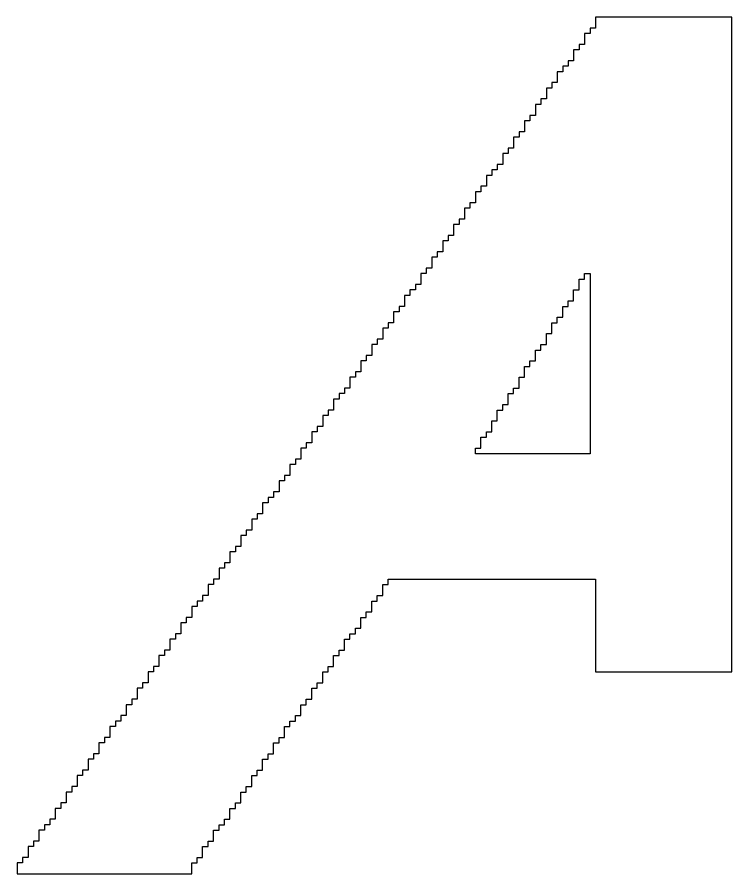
# Model space of a CAD drawing. Header units: millimetres. Extents: x 0.8 to 59.4, y 113.1 to 134.9.
# Drawn here: x 2 to 17.39, y 115.79 to 134.23 of the extents above; entities that cross this region are included whole.
import ezdxf

# ---------------------------------------------------------------- set-up
doc = ezdxf.new("R2010")
doc.units = ezdxf.units.MM
doc.header["$MEASUREMENT"] = 0
doc.layers.add('Layer 1', color=7, linetype='Continuous')

msp = doc.modelspace()

# ---------------------------------------------------------------- linework, layer by layer
at = {"layer": 'Layer 1', "color": 250}
for points, knots in [([(9.9881, 122.019), (9.9881, 122.019), (9.8706, 122.019), (9.8706, 122.019), (9.8706, 122.019), (9.8706, 122.019), (9.8706, 121.7841), (9.8706, 121.7841), (9.8706, 121.7841), (9.8706, 121.7841), (9.7532, 121.7841), (9.7532, 121.7841), (9.7532, 121.7841), (9.7532, 121.7841), (9.7532, 121.6666), (9.7532, 121.6666), (9.7532, 121.6666), (9.7532, 121.6666), (9.6357, 121.6666), (9.6357, 121.6666), (9.6357, 121.6666), (9.6357, 121.6666), (9.6357, 121.4317), (9.6357, 121.4317), (9.6357, 121.4317), (9.6357, 121.4317), (9.5182, 121.4317), (9.5182, 121.4317), (9.5182, 121.4317), (9.5182, 121.4317), (9.5182, 121.3143), (9.5182, 121.3143), (9.5182, 121.3143), (9.5182, 121.3143), (9.4008, 121.3143), (9.4008, 121.3143), (9.4008, 121.3143), (9.4008, 121.3143), (9.4008, 121.0793), (9.4008, 121.0793), (9.4008, 121.0793), (9.4008, 121.0793), (9.2834, 121.0793), (9.2834, 121.0793), (9.2834, 121.0793), (9.2834, 121.0793), (9.2834, 120.9619), (9.2834, 120.9619), (9.2834, 120.9619), (9.2834, 120.9619), (9.1659, 120.9619), (9.1659, 120.9619), (9.1659, 120.9619), (9.1659, 120.9619), (9.1659, 120.8444), (9.1659, 120.8444), (9.1659, 120.8444), (9.1659, 120.8444), (9.0484, 120.8444), (9.0484, 120.8444), (9.0484, 120.8444), (9.0484, 120.8444), (9.0484, 120.6095), (9.0484, 120.6095), (9.0484, 120.6095), (9.0484, 120.6095), (8.931, 120.6095), (8.931, 120.6095), (8.931, 120.6095), (8.931, 120.6095), (8.931, 120.4921), (8.931, 120.4921), (8.931, 120.4921), (8.931, 120.4921), (8.8135, 120.4921), (8.8135, 120.4921), (8.8135, 120.4921), (8.8135, 120.4921), (8.8135, 120.2571), (8.8135, 120.2571), (8.8135, 120.2571), (8.8135, 120.2571), (8.696, 120.2571), (8.696, 120.2571), (8.696, 120.2571), (8.696, 120.2571), (8.696, 120.1397), (8.696, 120.1397), (8.696, 120.1397), (8.696, 120.1397), (8.5786, 120.1397), (8.5786, 120.1397), (8.5786, 120.1397), (8.5786, 120.1397), (8.5786, 119.9048), (8.5786, 119.9048), (8.5786, 119.9048), (8.5786, 119.9048), (8.4612, 119.9048), (8.4612, 119.9048), (8.4612, 119.9048), (8.4612, 119.9048), (8.4612, 119.7873), (8.4612, 119.7873), (8.4612, 119.7873), (8.4612, 119.7873), (8.3437, 119.7873), (8.3437, 119.7873), (8.3437, 119.7873), (8.3437, 119.7873), (8.3437, 119.5524), (8.3437, 119.5524), (8.3437, 119.5524), (8.3437, 119.5524), (8.2262, 119.5524), (8.2262, 119.5524), (8.2262, 119.5524), (8.2262, 119.5524), (8.2262, 119.435), (8.2262, 119.435), (8.2262, 119.435), (8.2262, 119.435), (8.1088, 119.435), (8.1088, 119.435), (8.1088, 119.435), (8.1088, 119.435), (8.1088, 119.2), (8.1088, 119.2), (8.1088, 119.2), (8.1088, 119.2), (7.9913, 119.2), (7.9913, 119.2), (7.9913, 119.2), (7.9913, 119.2), (7.9913, 119.0826), (7.9913, 119.0826), (7.9913, 119.0826), (7.9913, 119.0826), (7.8739, 119.0826), (7.8739, 119.0826), (7.8739, 119.0826), (7.8739, 119.0826), (7.8739, 118.9651), (7.8739, 118.9651), (7.8739, 118.9651), (7.8739, 118.9651), (7.7564, 118.9651), (7.7564, 118.9651), (7.7564, 118.9651), (7.7564, 118.9651), (7.7564, 118.7302), (7.7564, 118.7302), (7.7564, 118.7302), (7.7564, 118.7302), (7.6389, 118.7302), (7.6389, 118.7302), (7.6389, 118.7302), (7.6389, 118.7302), (7.6389, 118.6128), (7.6389, 118.6128), (7.6389, 118.6128), (7.6389, 118.6128), (7.5215, 118.6128), (7.5215, 118.6128), (7.5215, 118.6128), (7.5215, 118.6128), (7.5215, 118.3778), (7.5215, 118.3778), (7.5215, 118.3778), (7.5215, 118.3778), (7.404, 118.3778), (7.404, 118.3778), (7.404, 118.3778), (7.404, 118.3778), (7.404, 118.2604), (7.404, 118.2604), (7.404, 118.2604), (7.404, 118.2604), (7.2866, 118.2604), (7.2866, 118.2604), (7.2866, 118.2604), (7.2866, 118.2604), (7.2866, 118.0255), (7.2866, 118.0255), (7.2866, 118.0255), (7.2866, 118.0255), (7.1691, 118.0255), (7.1691, 118.0255), (7.1691, 118.0255), (7.1691, 118.0255), (7.1691, 117.908), (7.1691, 117.908), (7.1691, 117.908), (7.1691, 117.908), (7.0517, 117.908), (7.0517, 117.908), (7.0517, 117.908), (7.0517, 117.908), (7.0517, 117.6731), (7.0517, 117.6731), (7.0517, 117.6731), (7.0517, 117.6731), (6.9342, 117.6731), (6.9342, 117.6731), (6.9342, 117.6731), (6.9342, 117.6731), (6.9342, 117.5556), (6.9342, 117.5556), (6.9342, 117.5556), (6.9342, 117.5556), (6.8167, 117.5556), (6.8167, 117.5556), (6.8167, 117.5556), (6.8167, 117.5556), (6.8167, 117.3207), (6.8167, 117.3207), (6.8167, 117.3207), (6.8167, 117.3207), (6.6993, 117.3207), (6.6993, 117.3207), (6.6993, 117.3207), (6.6993, 117.3207), (6.6993, 117.2033), (6.6993, 117.2033), (6.6993, 117.2033), (6.6993, 117.2033), (6.5819, 117.2033), (6.5819, 117.2033), (6.5819, 117.2033), (6.5819, 117.2033), (6.5819, 116.9684), (6.5819, 116.9684), (6.5819, 116.9684), (6.5819, 116.9684), (6.4644, 116.9684), (6.4644, 116.9684), (6.4644, 116.9684), (6.4644, 116.9684), (6.4644, 116.8509), (6.4644, 116.8509), (6.4644, 116.8509), (6.4644, 116.8509), (6.3469, 116.8509), (6.3469, 116.8509), (6.3469, 116.8509), (6.3469, 116.8509), (6.3469, 116.7335), (6.3469, 116.7335), (6.3469, 116.7335), (6.3469, 116.7335), (6.2295, 116.7335), (6.2295, 116.7335), (6.2295, 116.7335), (6.2295, 116.7335), (6.2295, 116.4985), (6.2295, 116.4985), (6.2295, 116.4985), (6.2295, 116.4985), (6.112, 116.4985), (6.112, 116.4985), (6.112, 116.4985), (6.112, 116.4985), (6.112, 116.3811), (6.112, 116.3811), (6.112, 116.3811), (6.112, 116.3811), (5.9945, 116.3811), (5.9945, 116.3811), (5.9945, 116.3811), (5.9945, 116.3811), (5.9945, 116.1461), (5.9945, 116.1461), (5.9945, 116.1461), (5.9945, 116.1461), (5.8771, 116.1461), (5.8771, 116.1461), (5.8771, 116.1461), (5.8771, 116.1461), (5.8771, 116.0287), (5.8771, 116.0287), (5.8771, 116.0287), (5.8771, 116.0287), (5.7596, 116.0287), (5.7596, 116.0287), (5.7596, 116.0287), (5.7596, 116.0287), (5.7596, 115.7938), (5.7596, 115.7938), (5.7596, 115.7938), (5.7596, 115.7938), (2.001, 115.7938), (2.001, 115.7938), (2.001, 115.7938), (2.001, 115.7938), (2.001, 116.0287), (2.001, 116.0287), (2.001, 116.0287), (2.001, 116.0287), (2.1185, 116.0287), (2.1185, 116.0287), (2.1185, 116.0287), (2.1185, 116.0287), (2.1185, 116.1461), (2.1185, 116.1461), (2.1185, 116.1461), (2.1185, 116.1461), (2.2359, 116.1461), (2.2359, 116.1461), (2.2359, 116.1461), (2.2359, 116.1461), (2.2359, 116.3811), (2.2359, 116.3811), (2.2359, 116.3811), (2.2359, 116.3811), (2.3534, 116.3811), (2.3534, 116.3811), (2.3534, 116.3811), (2.3534, 116.3811), (2.3534, 116.4985), (2.3534, 116.4985), (2.3534, 116.4985), (2.3534, 116.4985), (2.4708, 116.4985), (2.4708, 116.4985), (2.4708, 116.4985), (2.4708, 116.4985), (2.4708, 116.7335), (2.4708, 116.7335), (2.4708, 116.7335), (2.4708, 116.7335), (2.5883, 116.7335), (2.5883, 116.7335), (2.5883, 116.7335), (2.5883, 116.7335), (2.5883, 116.8509), (2.5883, 116.8509), (2.5883, 116.8509), (2.5883, 116.8509), (2.7058, 116.8509), (2.7058, 116.8509), (2.7058, 116.8509), (2.7058, 116.8509), (2.7058, 116.9684), (2.7058, 116.9684), (2.7058, 116.9684), (2.7058, 116.9684), (2.8232, 116.9684), (2.8232, 116.9684), (2.8232, 116.9684), (2.8232, 116.9684), (2.8232, 117.2033), (2.8232, 117.2033), (2.8232, 117.2033), (2.8232, 117.2033), (2.9407, 117.2033), (2.9407, 117.2033), (2.9407, 117.2033), (2.9407, 117.2033), (2.9407, 117.3207), (2.9407, 117.3207), (2.9407, 117.3207), (2.9407, 117.3207), (3.0581, 117.3207), (3.0581, 117.3207), (3.0581, 117.3207), (3.0581, 117.3207), (3.0581, 117.5556), (3.0581, 117.5556), (3.0581, 117.5556), (3.0581, 117.5556), (3.1756, 117.5556), (3.1756, 117.5556), (3.1756, 117.5556), (3.1756, 117.5556), (3.1756, 117.6731), (3.1756, 117.6731), (3.1756, 117.6731), (3.1756, 117.6731), (3.293, 117.6731), (3.293, 117.6731), (3.293, 117.6731), (3.293, 117.6731), (3.293, 117.908), (3.293, 117.908), (3.293, 117.908), (3.293, 117.908), (3.4105, 117.908), (3.4105, 117.908), (3.4105, 117.908), (3.4105, 117.908), (3.4105, 118.0255), (3.4105, 118.0255), (3.4105, 118.0255), (3.4105, 118.0255), (3.528, 118.0255), (3.528, 118.0255), (3.528, 118.0255), (3.528, 118.0255), (3.528, 118.2604), (3.528, 118.2604), (3.528, 118.2604), (3.528, 118.2604), (3.6454, 118.2604), (3.6454, 118.2604), (3.6454, 118.2604), (3.6454, 118.2604), (3.6454, 118.3778), (3.6454, 118.3778), (3.6454, 118.3778), (3.6454, 118.3778), (3.7629, 118.3778), (3.7629, 118.3778), (3.7629, 118.3778), (3.7629, 118.3778), (3.7629, 118.6128), (3.7629, 118.6128), (3.7629, 118.6128), (3.7629, 118.6128), (3.8803, 118.6128), (3.8803, 118.6128), (3.8803, 118.6128), (3.8803, 118.6128), (3.8803, 118.7302), (3.8803, 118.7302), (3.8803, 118.7302), (3.8803, 118.7302), (3.9978, 118.7302), (3.9978, 118.7302), (3.9978, 118.7302), (3.9978, 118.7302), (3.9978, 118.9651), (3.9978, 118.9651), (3.9978, 118.9651), (3.9978, 118.9651), (4.1152, 118.9651), (4.1152, 118.9651), (4.1152, 118.9651), (4.1152, 118.9651), (4.1152, 119.0826), (4.1152, 119.0826), (4.1152, 119.0826), (4.1152, 119.0826), (4.2327, 119.0826), (4.2327, 119.0826), (4.2327, 119.0826), (4.2327, 119.0826), (4.2327, 119.2), (4.2327, 119.2), (4.2327, 119.2), (4.2327, 119.2), (4.3502, 119.2), (4.3502, 119.2), (4.3502, 119.2), (4.3502, 119.2), (4.3502, 119.435), (4.3502, 119.435), (4.3502, 119.435), (4.3502, 119.435), (4.4676, 119.435), (4.4676, 119.435), (4.4676, 119.435), (4.4676, 119.435), (4.4676, 119.5524), (4.4676, 119.5524), (4.4676, 119.5524), (4.4676, 119.5524), (4.585, 119.5524), (4.585, 119.5524), (4.585, 119.5524), (4.585, 119.5524), (4.585, 119.7873), (4.585, 119.7873), (4.585, 119.7873), (4.585, 119.7873), (4.7025, 119.7873), (4.7025, 119.7873), (4.7025, 119.7873), (4.7025, 119.7873), (4.7025, 119.9048), (4.7025, 119.9048), (4.7025, 119.9048), (4.7025, 119.9048), (4.82, 119.9048), (4.82, 119.9048), (4.82, 119.9048), (4.82, 119.9048), (4.82, 120.1397), (4.82, 120.1397), (4.82, 120.1397), (4.82, 120.1397), (4.9374, 120.1397), (4.9374, 120.1397), (4.9374, 120.1397), (4.9374, 120.1397), (4.9374, 120.2571), (4.9374, 120.2571), (4.9374, 120.2571), (4.9374, 120.2571), (5.0549, 120.2571), (5.0549, 120.2571), (5.0549, 120.2571), (5.0549, 120.2571), (5.0549, 120.4921), (5.0549, 120.4921), (5.0549, 120.4921), (5.0549, 120.4921), (5.1724, 120.4921), (5.1724, 120.4921), (5.1724, 120.4921), (5.1724, 120.4921), (5.1724, 120.6095), (5.1724, 120.6095), (5.1724, 120.6095), (5.1724, 120.6095), (5.2898, 120.6095), (5.2898, 120.6095), (5.2898, 120.6095), (5.2898, 120.6095), (5.2898, 120.8444), (5.2898, 120.8444), (5.2898, 120.8444), (5.2898, 120.8444), (5.4073, 120.8444), (5.4073, 120.8444), (5.4073, 120.8444), (5.4073, 120.8444), (5.4073, 120.9619), (5.4073, 120.9619), (5.4073, 120.9619), (5.4073, 120.9619), (5.5247, 120.9619), (5.5247, 120.9619), (5.5247, 120.9619), (5.5247, 120.9619), (5.5247, 121.1968), (5.5247, 121.1968), (5.5247, 121.1968), (5.5247, 121.1968), (5.6422, 121.1968), (5.6422, 121.1968), (5.6422, 121.1968), (5.6422, 121.1968), (5.6422, 121.3143), (5.6422, 121.3143), (5.6422, 121.3143), (5.6422, 121.3143), (5.7596, 121.3143), (5.7596, 121.3143), (5.7596, 121.3143), (5.7596, 121.3143), (5.7596, 121.5492), (5.7596, 121.5492), (5.7596, 121.5492), (5.7596, 121.5492), (5.8771, 121.5492), (5.8771, 121.5492), (5.8771, 121.5492), (5.8771, 121.5492), (5.8771, 121.6666), (5.8771, 121.6666), (5.8771, 121.6666), (5.8771, 121.6666), (5.9945, 121.6666), (5.9945, 121.6666), (5.9945, 121.6666), (5.9945, 121.6666), (5.9945, 121.7841), (5.9945, 121.7841), (5.9945, 121.7841), (5.9945, 121.7841), (6.112, 121.7841), (6.112, 121.7841), (6.112, 121.7841), (6.112, 121.7841), (6.112, 122.019), (6.112, 122.019), (6.112, 122.019), (6.112, 122.019), (6.2295, 122.019), (6.2295, 122.019), (6.2295, 122.019), (6.2295, 122.019), (6.2295, 122.1365), (6.2295, 122.1365), (6.2295, 122.1365), (6.2295, 122.1365), (6.3469, 122.1365), (6.3469, 122.1365), (6.3469, 122.1365), (6.3469, 122.1365), (6.3469, 122.3714), (6.3469, 122.3714), (6.3469, 122.3714), (6.3469, 122.3714), (6.4644, 122.3714), (6.4644, 122.3714), (6.4644, 122.3714), (6.4644, 122.3714), (6.4644, 122.4888), (6.4644, 122.4888), (6.4644, 122.4888), (6.4644, 122.4888), (6.5819, 122.4888), (6.5819, 122.4888), (6.5819, 122.4888), (6.5819, 122.4888), (6.5819, 122.7238), (6.5819, 122.7238), (6.5819, 122.7238), (6.5819, 122.7238), (6.6993, 122.7238), (6.6993, 122.7238), (6.6993, 122.7238), (6.6993, 122.7238), (6.6993, 122.8412), (6.6993, 122.8412), (6.6993, 122.8412), (6.6993, 122.8412), (6.8167, 122.8412), (6.8167, 122.8412), (6.8167, 122.8412), (6.8167, 122.8412), (6.8167, 123.0761), (6.8167, 123.0761), (6.8167, 123.0761), (6.8167, 123.0761), (6.9342, 123.0761), (6.9342, 123.0761), (6.9342, 123.0761), (6.9342, 123.0761), (6.9342, 123.1936), (6.9342, 123.1936), (6.9342, 123.1936), (6.9342, 123.1936), (7.0517, 123.1936), (7.0517, 123.1936), (7.0517, 123.1936), (7.0517, 123.1936), (7.0517, 123.4285), (7.0517, 123.4285), (7.0517, 123.4285), (7.0517, 123.4285), (7.1691, 123.4285), (7.1691, 123.4285), (7.1691, 123.4285), (7.1691, 123.4285), (7.1691, 123.5459), (7.1691, 123.5459), (7.1691, 123.5459), (7.1691, 123.5459), (7.2866, 123.5459), (7.2866, 123.5459), (7.2866, 123.5459), (7.2866, 123.5459), (7.2866, 123.7808), (7.2866, 123.7808), (7.2866, 123.7808), (7.2866, 123.7808), (7.404, 123.7808), (7.404, 123.7808), (7.404, 123.7808), (7.404, 123.7808), (7.404, 123.8983), (7.404, 123.8983), (7.404, 123.8983), (7.404, 123.8983), (7.5215, 123.8983), (7.5215, 123.8983), (7.5215, 123.8983), (7.5215, 123.8983), (7.5215, 124.0158), (7.5215, 124.0158), (7.5215, 124.0158), (7.5215, 124.0158), (7.6389, 124.0158), (7.6389, 124.0158), (7.6389, 124.0158), (7.6389, 124.0158), (7.6389, 124.2507), (7.6389, 124.2507), (7.6389, 124.2507), (7.6389, 124.2507), (7.7564, 124.2507), (7.7564, 124.2507), (7.7564, 124.2507), (7.7564, 124.2507), (7.7564, 124.3681), (7.7564, 124.3681), (7.7564, 124.3681), (7.7564, 124.3681), (7.8739, 124.3681), (7.8739, 124.3681), (7.8739, 124.3681), (7.8739, 124.3681), (7.8739, 124.603), (7.8739, 124.603), (7.8739, 124.603), (7.8739, 124.603), (7.9913, 124.603), (7.9913, 124.603), (7.9913, 124.603), (7.9913, 124.603), (7.9913, 124.7205), (7.9913, 124.7205), (7.9913, 124.7205), (7.9913, 124.7205), (8.1088, 124.7205), (8.1088, 124.7205), (8.1088, 124.7205), (8.1088, 124.7205), (8.1088, 124.9554), (8.1088, 124.9554), (8.1088, 124.9554), (8.1088, 124.9554), (8.2262, 124.9554), (8.2262, 124.9554), (8.2262, 124.9554), (8.2262, 124.9554), (8.2262, 125.0729), (8.2262, 125.0729), (8.2262, 125.0729), (8.2262, 125.0729), (8.3437, 125.0729), (8.3437, 125.0729), (8.3437, 125.0729), (8.3437, 125.0729), (8.3437, 125.3078), (8.3437, 125.3078), (8.3437, 125.3078), (8.3437, 125.3078), (8.4612, 125.3078), (8.4612, 125.3078), (8.4612, 125.3078), (8.4612, 125.3078), (8.4612, 125.4253), (8.4612, 125.4253), (8.4612, 125.4253), (8.4612, 125.4253), (8.5786, 125.4253), (8.5786, 125.4253), (8.5786, 125.4253), (8.5786, 125.4253), (8.5786, 125.6601), (8.5786, 125.6601), (8.5786, 125.6601), (8.5786, 125.6601), (8.696, 125.6601), (8.696, 125.6601), (8.696, 125.6601), (8.696, 125.6601), (8.696, 125.7776), (8.696, 125.7776), (8.696, 125.7776), (8.696, 125.7776), (8.8135, 125.7776), (8.8135, 125.7776), (8.8135, 125.7776), (8.8135, 125.7776), (8.8135, 126.0125), (8.8135, 126.0125), (8.8135, 126.0125), (8.8135, 126.0125), (8.931, 126.0125), (8.931, 126.0125), (8.931, 126.0125), (8.931, 126.0125), (8.931, 126.13), (8.931, 126.13), (8.931, 126.13), (8.931, 126.13), (9.0484, 126.13), (9.0484, 126.13), (9.0484, 126.13), (9.0484, 126.13), (9.0484, 126.2474), (9.0484, 126.2474), (9.0484, 126.2474), (9.0484, 126.2474), (9.1659, 126.2474), (9.1659, 126.2474), (9.1659, 126.2474), (9.1659, 126.2474), (9.1659, 126.4823), (9.1659, 126.4823), (9.1659, 126.4823), (9.1659, 126.4823), (9.2834, 126.4823), (9.2834, 126.4823), (9.2834, 126.4823), (9.2834, 126.4823), (9.2834, 126.5998), (9.2834, 126.5998), (9.2834, 126.5998), (9.2834, 126.5998), (9.4008, 126.5998), (9.4008, 126.5998), (9.4008, 126.5998), (9.4008, 126.5998), (9.4008, 126.8347), (9.4008, 126.8347), (9.4008, 126.8347), (9.4008, 126.8347), (9.5182, 126.8347), (9.5182, 126.8347), (9.5182, 126.8347), (9.5182, 126.8347), (9.5182, 126.9522), (9.5182, 126.9522), (9.5182, 126.9522), (9.5182, 126.9522), (9.6357, 126.9522), (9.6357, 126.9522), (9.6357, 126.9522), (9.6357, 126.9522), (9.6357, 127.1871), (9.6357, 127.1871), (9.6357, 127.1871), (9.6357, 127.1871), (9.7532, 127.1871), (9.7532, 127.1871), (9.7532, 127.1871), (9.7532, 127.1871), (9.7532, 127.3046), (9.7532, 127.3046), (9.7532, 127.3046), (9.7532, 127.3046), (9.8706, 127.3046), (9.8706, 127.3046), (9.8706, 127.3046), (9.8706, 127.3046), (9.8706, 127.5395), (9.8706, 127.5395), (9.8706, 127.5395), (9.8706, 127.5395), (9.9881, 127.5395), (9.9881, 127.5395), (9.9881, 127.5395), (9.9881, 127.5395), (9.9881, 127.6569), (9.9881, 127.6569), (9.9881, 127.6569), (9.9881, 127.6569), (10.1055, 127.6569), (10.1055, 127.6569), (10.1055, 127.6569), (10.1055, 127.6569), (10.1055, 127.8918), (10.1055, 127.8918), (10.1055, 127.8918), (10.1055, 127.8918), (10.223, 127.8918), (10.223, 127.8918), (10.223, 127.8918), (10.223, 127.8918), (10.223, 128.0093), (10.223, 128.0093), (10.223, 128.0093), (10.223, 128.0093), (10.3404, 128.0093), (10.3404, 128.0093), (10.3404, 128.0093), (10.3404, 128.0093), (10.3404, 128.2442), (10.3404, 128.2442), (10.3404, 128.2442), (10.3404, 128.2442), (10.4579, 128.2442), (10.4579, 128.2442), (10.4579, 128.2442), (10.4579, 128.2442), (10.4579, 128.3616), (10.4579, 128.3616), (10.4579, 128.3616), (10.4579, 128.3616), (10.5754, 128.3616), (10.5754, 128.3616), (10.5754, 128.3616), (10.5754, 128.3616), (10.5754, 128.4791), (10.5754, 128.4791), (10.5754, 128.4791), (10.5754, 128.4791), (10.6928, 128.4791), (10.6928, 128.4791), (10.6928, 128.4791), (10.6928, 128.4791), (10.6928, 128.714), (10.6928, 128.714), (10.6928, 128.714), (10.6928, 128.714), (10.8103, 128.714), (10.8103, 128.714), (10.8103, 128.714), (10.8103, 128.714), (10.8103, 128.8315), (10.8103, 128.8315), (10.8103, 128.8315), (10.8103, 128.8315), (10.9277, 128.8315), (10.9277, 128.8315), (10.9277, 128.8315), (10.9277, 128.8315), (10.9277, 129.0664), (10.9277, 129.0664), (10.9277, 129.0664), (10.9277, 129.0664), (11.0452, 129.0664), (11.0452, 129.0664), (11.0452, 129.0664), (11.0452, 129.0664), (11.0452, 129.1838), (11.0452, 129.1838), (11.0452, 129.1838), (11.0452, 129.1838), (11.1627, 129.1838), (11.1627, 129.1838), (11.1627, 129.1838), (11.1627, 129.1838), (11.1627, 129.4188), (11.1627, 129.4188), (11.1627, 129.4188), (11.1627, 129.4188), (11.2801, 129.4188), (11.2801, 129.4188), (11.2801, 129.4188), (11.2801, 129.4188), (11.2801, 129.5362), (11.2801, 129.5362), (11.2801, 129.5362), (11.2801, 129.5362), (11.3976, 129.5362), (11.3976, 129.5362), (11.3976, 129.5362), (11.3976, 129.5362), (11.3976, 129.7711), (11.3976, 129.7711), (11.3976, 129.7711), (11.3976, 129.7711), (11.515, 129.7711), (11.515, 129.7711), (11.515, 129.7711), (11.515, 129.7711), (11.515, 129.8886), (11.515, 129.8886), (11.515, 129.8886), (11.515, 129.8886), (11.6325, 129.8886), (11.6325, 129.8886), (11.6325, 129.8886), (11.6325, 129.8886), (11.6325, 130.1235), (11.6325, 130.1235), (11.6325, 130.1235), (11.6325, 130.1235), (11.7499, 130.1235), (11.7499, 130.1235), (11.7499, 130.1235), (11.7499, 130.1235), (11.7499, 130.241), (11.7499, 130.241), (11.7499, 130.241), (11.7499, 130.241), (11.8674, 130.241), (11.8674, 130.241), (11.8674, 130.241), (11.8674, 130.241), (11.8674, 130.4759), (11.8674, 130.4759), (11.8674, 130.4759), (11.8674, 130.4759), (11.9849, 130.4759), (11.9849, 130.4759), (11.9849, 130.4759), (11.9849, 130.4759), (11.9849, 130.5933), (11.9849, 130.5933), (11.9849, 130.5933), (11.9849, 130.5933), (12.1023, 130.5933), (12.1023, 130.5933), (12.1023, 130.5933), (12.1023, 130.5933), (12.1023, 130.8283), (12.1023, 130.8283), (12.1023, 130.8283), (12.1023, 130.8283), (12.2197, 130.8283), (12.2197, 130.8283), (12.2197, 130.8283), (12.2197, 130.8283), (12.2197, 130.9457), (12.2197, 130.9457), (12.2197, 130.9457), (12.2197, 130.9457), (12.3372, 130.9457), (12.3372, 130.9457), (12.3372, 130.9457), (12.3372, 130.9457), (12.3372, 131.0631), (12.3372, 131.0631), (12.3372, 131.0631), (12.3372, 131.0631), (12.4547, 131.0631), (12.4547, 131.0631), (12.4547, 131.0631), (12.4547, 131.0631), (12.4547, 131.2981), (12.4547, 131.2981), (12.4547, 131.2981), (12.4547, 131.2981), (12.5721, 131.2981), (12.5721, 131.2981), (12.5721, 131.2981), (12.5721, 131.2981), (12.5721, 131.4155), (12.5721, 131.4155), (12.5721, 131.4155), (12.5721, 131.4155), (12.6896, 131.4155), (12.6896, 131.4155), (12.6896, 131.4155), (12.6896, 131.4155), (12.6896, 131.6504), (12.6896, 131.6504), (12.6896, 131.6504), (12.6896, 131.6504), (12.8071, 131.6504), (12.8071, 131.6504), (12.8071, 131.6504), (12.8071, 131.6504), (12.8071, 131.7679), (12.8071, 131.7679), (12.8071, 131.7679), (12.8071, 131.7679), (12.9245, 131.7679), (12.9245, 131.7679), (12.9245, 131.7679), (12.9245, 131.7679), (12.9245, 132.0028), (12.9245, 132.0028), (12.9245, 132.0028), (12.9245, 132.0028), (13.042, 132.0028), (13.042, 132.0028), (13.042, 132.0028), (13.042, 132.0028), (13.042, 132.1203), (13.042, 132.1203), (13.042, 132.1203), (13.042, 132.1203), (13.1594, 132.1203), (13.1594, 132.1203), (13.1594, 132.1203), (13.1594, 132.1203), (13.1594, 132.3552), (13.1594, 132.3552), (13.1594, 132.3552), (13.1594, 132.3552), (13.2769, 132.3552), (13.2769, 132.3552), (13.2769, 132.3552), (13.2769, 132.3552), (13.2769, 132.4726), (13.2769, 132.4726), (13.2769, 132.4726), (13.2769, 132.4726), (13.3943, 132.4726), (13.3943, 132.4726), (13.3943, 132.4726), (13.3943, 132.4726), (13.3943, 132.7076), (13.3943, 132.7076), (13.3943, 132.7076), (13.3943, 132.7076), (13.5118, 132.7076), (13.5118, 132.7076), (13.5118, 132.7076), (13.5118, 132.7076), (13.5118, 132.825), (13.5118, 132.825), (13.5118, 132.825), (13.5118, 132.825), (13.6292, 132.825), (13.6292, 132.825), (13.6292, 132.825), (13.6292, 132.825), (13.6292, 133.0599), (13.6292, 133.0599), (13.6292, 133.0599), (13.6292, 133.0599), (13.7467, 133.0599), (13.7467, 133.0599), (13.7467, 133.0599), (13.7467, 133.0599), (13.7467, 133.1774), (13.7467, 133.1774), (13.7467, 133.1774), (13.7467, 133.1774), (13.8642, 133.1774), (13.8642, 133.1774), (13.8642, 133.1774), (13.8642, 133.1774), (13.8642, 133.2948), (13.8642, 133.2948), (13.8642, 133.2948), (13.8642, 133.2948), (13.9816, 133.2948), (13.9816, 133.2948), (13.9816, 133.2948), (13.9816, 133.2948), (13.9816, 133.5298), (13.9816, 133.5298), (13.9816, 133.5298), (13.9816, 133.5298), (14.0991, 133.5298), (14.0991, 133.5298), (14.0991, 133.5298), (14.0991, 133.5298), (14.0991, 133.6472), (14.0991, 133.6472), (14.0991, 133.6472), (14.0991, 133.6472), (14.2165, 133.6472), (14.2165, 133.6472), (14.2165, 133.6472), (14.2165, 133.6472), (14.2165, 133.8821), (14.2165, 133.8821), (14.2165, 133.8821), (14.2165, 133.8821), (14.334, 133.8821), (14.334, 133.8821), (14.334, 133.8821), (14.334, 133.8821), (14.334, 133.9996), (14.334, 133.9996), (14.334, 133.9996), (14.334, 133.9996), (14.4514, 133.9996), (14.4514, 133.9996), (14.4514, 133.9996), (14.4514, 133.9996), (14.4514, 134.2345), (14.4514, 134.2345), (14.4514, 134.2345), (14.4514, 134.2345), (17.3879, 134.2345), (17.3879, 134.2345), (17.3879, 134.2345), (17.3879, 134.2345), (17.3879, 120.1397), (17.3879, 120.1397), (17.3879, 120.1397), (17.3879, 120.1397), (14.4514, 120.1397), (14.4514, 120.1397), (14.4514, 120.1397), (14.4514, 120.1397), (14.4514, 122.1365), (14.4514, 122.1365), (14.4514, 122.1365), (14.4514, 122.1365), (9.9881, 122.1365), (9.9881, 122.1365), (9.9881, 122.1365), (9.9881, 122.1365), (9.9881, 122.019), (9.9881, 122.019)], [0, 0, 0, 0, 0.003413, 0.003413, 0.003413, 0.003413, 0.0068259, 0.0068259, 0.0068259, 0.0068259, 0.0102389, 0.0102389, 0.0102389, 0.0102389, 0.0136519, 0.0136519, 0.0136519, 0.0136519, 0.0170648, 0.0170648, 0.0170648, 0.0170648, 0.0204778, 0.0204778, 0.0204778, 0.0204778, 0.0238908, 0.0238908, 0.0238908, 0.0238908, 0.0273038, 0.0273038, 0.0273038, 0.0273038, 0.0307167, 0.0307167, 0.0307167, 0.0307167, 0.0341297, 0.0341297, 0.0341297, 0.0341297, 0.0375427, 0.0375427, 0.0375427, 0.0375427, 0.0409556, 0.0409556, 0.0409556, 0.0409556, 0.0443686, 0.0443686, 0.0443686, 0.0443686, 0.0477816, 0.0477816, 0.0477816, 0.0477816, 0.0511945, 0.0511945, 0.0511945, 0.0511945, 0.0546075, 0.0546075, 0.0546075, 0.0546075, 0.0580205, 0.0580205, 0.0580205, 0.0580205, 0.0614334, 0.0614334, 0.0614334, 0.0614334, 0.0648464, 0.0648464, 0.0648464, 0.0648464, 0.0682594, 0.0682594, 0.0682594, 0.0682594, 0.0716724, 0.0716724, 0.0716724, 0.0716724, 0.0750853, 0.0750853, 0.0750853, 0.0750853, 0.0784983, 0.0784983, 0.0784983, 0.0784983, 0.0819113, 0.0819113, 0.0819113, 0.0819113, 0.0853242, 0.0853242, 0.0853242, 0.0853242, 0.0887372, 0.0887372, 0.0887372, 0.0887372, 0.0921502, 0.0921502, 0.0921502, 0.0921502, 0.0955631, 0.0955631, 0.0955631, 0.0955631, 0.0989761, 0.0989761, 0.0989761, 0.0989761, 0.1023891, 0.1023891, 0.1023891, 0.1023891, 0.105802, 0.105802, 0.105802, 0.105802, 0.109215, 0.109215, 0.109215, 0.109215, 0.112628, 0.112628, 0.112628, 0.112628, 0.116041, 0.116041, 0.116041, 0.116041, 0.1194539, 0.1194539, 0.1194539, 0.1194539, 0.1228669, 0.1228669, 0.1228669, 0.1228669, 0.1262799, 0.1262799, 0.1262799, 0.1262799, 0.1296928, 0.1296928, 0.1296928, 0.1296928, 0.1331058, 0.1331058, 0.1331058, 0.1331058, 0.1365188, 0.1365188, 0.1365188, 0.1365188, 0.1399317, 0.1399317, 0.1399317, 0.1399317, 0.1433447, 0.1433447, 0.1433447, 0.1433447, 0.1467577, 0.1467577, 0.1467577, 0.1467577, 0.1501706, 0.1501706, 0.1501706, 0.1501706, 0.1535836, 0.1535836, 0.1535836, 0.1535836, 0.1569966, 0.1569966, 0.1569966, 0.1569966, 0.1604096, 0.1604096, 0.1604096, 0.1604096, 0.1638225, 0.1638225, 0.1638225, 0.1638225, 0.1672355, 0.1672355, 0.1672355, 0.1672355, 0.1706485, 0.1706485, 0.1706485, 0.1706485, 0.1740614, 0.1740614, 0.1740614, 0.1740614, 0.1774744, 0.1774744, 0.1774744, 0.1774744, 0.1808874, 0.1808874, 0.1808874, 0.1808874, 0.1843003, 0.1843003, 0.1843003, 0.1843003, 0.1877133, 0.1877133, 0.1877133, 0.1877133, 0.1911263, 0.1911263, 0.1911263, 0.1911263, 0.1945392, 0.1945392, 0.1945392, 0.1945392, 0.1979522, 0.1979522, 0.1979522, 0.1979522, 0.2013652, 0.2013652, 0.2013652, 0.2013652, 0.2047782, 0.2047782, 0.2047782, 0.2047782, 0.2081911, 0.2081911, 0.2081911, 0.2081911, 0.2116041, 0.2116041, 0.2116041, 0.2116041, 0.2150171, 0.2150171, 0.2150171, 0.2150171, 0.21843, 0.21843, 0.21843, 0.21843, 0.221843, 0.221843, 0.221843, 0.221843, 0.225256, 0.225256, 0.225256, 0.225256, 0.2286689, 0.2286689, 0.2286689, 0.2286689, 0.2320819, 0.2320819, 0.2320819, 0.2320819, 0.2354949, 0.2354949, 0.2354949, 0.2354949, 0.2389078, 0.2389078, 0.2389078, 0.2389078, 0.2423208, 0.2423208, 0.2423208, 0.2423208, 0.2457338, 0.2457338, 0.2457338, 0.2457338, 0.2491468, 0.2491468, 0.2491468, 0.2491468, 0.2525597, 0.2525597, 0.2525597, 0.2525597, 0.2559727, 0.2559727, 0.2559727, 0.2559727, 0.2593857, 0.2593857, 0.2593857, 0.2593857, 0.2627986, 0.2627986, 0.2627986, 0.2627986, 0.2662116, 0.2662116, 0.2662116, 0.2662116, 0.2696246, 0.2696246, 0.2696246, 0.2696246, 0.2730375, 0.2730375, 0.2730375, 0.2730375, 0.2764505, 0.2764505, 0.2764505, 0.2764505, 0.2798635, 0.2798635, 0.2798635, 0.2798635, 0.2832765, 0.2832765, 0.2832765, 0.2832765, 0.2866894, 0.2866894, 0.2866894, 0.2866894, 0.2901024, 0.2901024, 0.2901024, 0.2901024, 0.2935154, 0.2935154, 0.2935154, 0.2935154, 0.2969283, 0.2969283, 0.2969283, 0.2969283, 0.3003413, 0.3003413, 0.3003413, 0.3003413, 0.3037543, 0.3037543, 0.3037543, 0.3037543, 0.3071672, 0.3071672, 0.3071672, 0.3071672, 0.3105802, 0.3105802, 0.3105802, 0.3105802, 0.3139932, 0.3139932, 0.3139932, 0.3139932, 0.3174061, 0.3174061, 0.3174061, 0.3174061, 0.3208191, 0.3208191, 0.3208191, 0.3208191, 0.3242321, 0.3242321, 0.3242321, 0.3242321, 0.3276451, 0.3276451, 0.3276451, 0.3276451, 0.331058, 0.331058, 0.331058, 0.331058, 0.334471, 0.334471, 0.334471, 0.334471, 0.337884, 0.337884, 0.337884, 0.337884, 0.3412969, 0.3412969, 0.3412969, 0.3412969, 0.3447099, 0.3447099, 0.3447099, 0.3447099, 0.3481229, 0.3481229, 0.3481229, 0.3481229, 0.3515358, 0.3515358, 0.3515358, 0.3515358, 0.3549488, 0.3549488, 0.3549488, 0.3549488, 0.3583618, 0.3583618, 0.3583618, 0.3583618, 0.3617747, 0.3617747, 0.3617747, 0.3617747, 0.3651877, 0.3651877, 0.3651877, 0.3651877, 0.3686007, 0.3686007, 0.3686007, 0.3686007, 0.3720137, 0.3720137, 0.3720137, 0.3720137, 0.3754266, 0.3754266, 0.3754266, 0.3754266, 0.3788396, 0.3788396, 0.3788396, 0.3788396, 0.3822526, 0.3822526, 0.3822526, 0.3822526, 0.3856655, 0.3856655, 0.3856655, 0.3856655, 0.3890785, 0.3890785, 0.3890785, 0.3890785, 0.3924915, 0.3924915, 0.3924915, 0.3924915, 0.3959044, 0.3959044, 0.3959044, 0.3959044, 0.3993174, 0.3993174, 0.3993174, 0.3993174, 0.4027304, 0.4027304, 0.4027304, 0.4027304, 0.4061433, 0.4061433, 0.4061433, 0.4061433, 0.4095563, 0.4095563, 0.4095563, 0.4095563, 0.4129693, 0.4129693, 0.4129693, 0.4129693, 0.4163823, 0.4163823, 0.4163823, 0.4163823, 0.4197952, 0.4197952, 0.4197952, 0.4197952, 0.4232082, 0.4232082, 0.4232082, 0.4232082, 0.4266212, 0.4266212, 0.4266212, 0.4266212, 0.4300341, 0.4300341, 0.4300341, 0.4300341, 0.4334471, 0.4334471, 0.4334471, 0.4334471, 0.4368601, 0.4368601, 0.4368601, 0.4368601, 0.440273, 0.440273, 0.440273, 0.440273, 0.443686, 0.443686, 0.443686, 0.443686, 0.447099, 0.447099, 0.447099, 0.447099, 0.4505119, 0.4505119, 0.4505119, 0.4505119, 0.4539249, 0.4539249, 0.4539249, 0.4539249, 0.4573379, 0.4573379, 0.4573379, 0.4573379, 0.4607509, 0.4607509, 0.4607509, 0.4607509, 0.4641638, 0.4641638, 0.4641638, 0.4641638, 0.4675768, 0.4675768, 0.4675768, 0.4675768, 0.4709898, 0.4709898, 0.4709898, 0.4709898, 0.4744027, 0.4744027, 0.4744027, 0.4744027, 0.4778157, 0.4778157, 0.4778157, 0.4778157, 0.4812287, 0.4812287, 0.4812287, 0.4812287, 0.4846416, 0.4846416, 0.4846416, 0.4846416, 0.4880546, 0.4880546, 0.4880546, 0.4880546, 0.4914676, 0.4914676, 0.4914676, 0.4914676, 0.4948805, 0.4948805, 0.4948805, 0.4948805, 0.4982935, 0.4982935, 0.4982935, 0.4982935, 0.5017065, 0.5017065, 0.5017065, 0.5017065, 0.5051195, 0.5051195, 0.5051195, 0.5051195, 0.5085324, 0.5085324, 0.5085324, 0.5085324, 0.5119454, 0.5119454, 0.5119454, 0.5119454, 0.5153584, 0.5153584, 0.5153584, 0.5153584, 0.5187713, 0.5187713, 0.5187713, 0.5187713, 0.5221843, 0.5221843, 0.5221843, 0.5221843, 0.5255973, 0.5255973, 0.5255973, 0.5255973, 0.5290102, 0.5290102, 0.5290102, 0.5290102, 0.5324232, 0.5324232, 0.5324232, 0.5324232, 0.5358362, 0.5358362, 0.5358362, 0.5358362, 0.5392491, 0.5392491, 0.5392491, 0.5392491, 0.5426621, 0.5426621, 0.5426621, 0.5426621, 0.5460751, 0.5460751, 0.5460751, 0.5460751, 0.5494881, 0.5494881, 0.5494881, 0.5494881, 0.552901, 0.552901, 0.552901, 0.552901, 0.556314, 0.556314, 0.556314, 0.556314, 0.559727, 0.559727, 0.559727, 0.559727, 0.5631399, 0.5631399, 0.5631399, 0.5631399, 0.5665529, 0.5665529, 0.5665529, 0.5665529, 0.5699659, 0.5699659, 0.5699659, 0.5699659, 0.5733788, 0.5733788, 0.5733788, 0.5733788, 0.5767918, 0.5767918, 0.5767918, 0.5767918, 0.5802048, 0.5802048, 0.5802048, 0.5802048, 0.5836177, 0.5836177, 0.5836177, 0.5836177, 0.5870307, 0.5870307, 0.5870307, 0.5870307, 0.5904437, 0.5904437, 0.5904437, 0.5904437, 0.5938567, 0.5938567, 0.5938567, 0.5938567, 0.5972696, 0.5972696, 0.5972696, 0.5972696, 0.6006826, 0.6006826, 0.6006826, 0.6006826, 0.6040956, 0.6040956, 0.6040956, 0.6040956, 0.6075085, 0.6075085, 0.6075085, 0.6075085, 0.6109215, 0.6109215, 0.6109215, 0.6109215, 0.6143345, 0.6143345, 0.6143345, 0.6143345, 0.6177474, 0.6177474, 0.6177474, 0.6177474, 0.6211604, 0.6211604, 0.6211604, 0.6211604, 0.6245734, 0.6245734, 0.6245734, 0.6245734, 0.6279863, 0.6279863, 0.6279863, 0.6279863, 0.6313993, 0.6313993, 0.6313993, 0.6313993, 0.6348123, 0.6348123, 0.6348123, 0.6348123, 0.6382253, 0.6382253, 0.6382253, 0.6382253, 0.6416382, 0.6416382, 0.6416382, 0.6416382, 0.6450512, 0.6450512, 0.6450512, 0.6450512, 0.6484642, 0.6484642, 0.6484642, 0.6484642, 0.6518771, 0.6518771, 0.6518771, 0.6518771, 0.6552901, 0.6552901, 0.6552901, 0.6552901, 0.6587031, 0.6587031, 0.6587031, 0.6587031, 0.662116, 0.662116, 0.662116, 0.662116, 0.665529, 0.665529, 0.665529, 0.665529, 0.668942, 0.668942, 0.668942, 0.668942, 0.6723549, 0.6723549, 0.6723549, 0.6723549, 0.6757679, 0.6757679, 0.6757679, 0.6757679, 0.6791809, 0.6791809, 0.6791809, 0.6791809, 0.6825939, 0.6825939, 0.6825939, 0.6825939, 0.6860068, 0.6860068, 0.6860068, 0.6860068, 0.6894198, 0.6894198, 0.6894198, 0.6894198, 0.6928328, 0.6928328, 0.6928328, 0.6928328, 0.6962457, 0.6962457, 0.6962457, 0.6962457, 0.6996587, 0.6996587, 0.6996587, 0.6996587, 0.7030717, 0.7030717, 0.7030717, 0.7030717, 0.7064846, 0.7064846, 0.7064846, 0.7064846, 0.7098976, 0.7098976, 0.7098976, 0.7098976, 0.7133106, 0.7133106, 0.7133106, 0.7133106, 0.7167235, 0.7167235, 0.7167235, 0.7167235, 0.7201365, 0.7201365, 0.7201365, 0.7201365, 0.7235495, 0.7235495, 0.7235495, 0.7235495, 0.7269625, 0.7269625, 0.7269625, 0.7269625, 0.7303754, 0.7303754, 0.7303754, 0.7303754, 0.7337884, 0.7337884, 0.7337884, 0.7337884, 0.7372014, 0.7372014, 0.7372014, 0.7372014, 0.7406143, 0.7406143, 0.7406143, 0.7406143, 0.7440273, 0.7440273, 0.7440273, 0.7440273, 0.7474403, 0.7474403, 0.7474403, 0.7474403, 0.7508532, 0.7508532, 0.7508532, 0.7508532, 0.7542662, 0.7542662, 0.7542662, 0.7542662, 0.7576792, 0.7576792, 0.7576792, 0.7576792, 0.7610922, 0.7610922, 0.7610922, 0.7610922, 0.7645051, 0.7645051, 0.7645051, 0.7645051, 0.7679181, 0.7679181, 0.7679181, 0.7679181, 0.7713311, 0.7713311, 0.7713311, 0.7713311, 0.774744, 0.774744, 0.774744, 0.774744, 0.778157, 0.778157, 0.778157, 0.778157, 0.78157, 0.78157, 0.78157, 0.78157, 0.7849829, 0.7849829, 0.7849829, 0.7849829, 0.7883959, 0.7883959, 0.7883959, 0.7883959, 0.7918089, 0.7918089, 0.7918089, 0.7918089, 0.7952218, 0.7952218, 0.7952218, 0.7952218, 0.7986348, 0.7986348, 0.7986348, 0.7986348, 0.8020478, 0.8020478, 0.8020478, 0.8020478, 0.8054608, 0.8054608, 0.8054608, 0.8054608, 0.8088737, 0.8088737, 0.8088737, 0.8088737, 0.8122867, 0.8122867, 0.8122867, 0.8122867, 0.8156997, 0.8156997, 0.8156997, 0.8156997, 0.8191126, 0.8191126, 0.8191126, 0.8191126, 0.8225256, 0.8225256, 0.8225256, 0.8225256, 0.8259386, 0.8259386, 0.8259386, 0.8259386, 0.8293515, 0.8293515, 0.8293515, 0.8293515, 0.8327645, 0.8327645, 0.8327645, 0.8327645, 0.8361775, 0.8361775, 0.8361775, 0.8361775, 0.8395904, 0.8395904, 0.8395904, 0.8395904, 0.8430034, 0.8430034, 0.8430034, 0.8430034, 0.8464164, 0.8464164, 0.8464164, 0.8464164, 0.8498294, 0.8498294, 0.8498294, 0.8498294, 0.8532423, 0.8532423, 0.8532423, 0.8532423, 0.8566553, 0.8566553, 0.8566553, 0.8566553, 0.8600683, 0.8600683, 0.8600683, 0.8600683, 0.8634812, 0.8634812, 0.8634812, 0.8634812, 0.8668942, 0.8668942, 0.8668942, 0.8668942, 0.8703072, 0.8703072, 0.8703072, 0.8703072, 0.8737201, 0.8737201, 0.8737201, 0.8737201, 0.8771331, 0.8771331, 0.8771331, 0.8771331, 0.8805461, 0.8805461, 0.8805461, 0.8805461, 0.883959, 0.883959, 0.883959, 0.883959, 0.887372, 0.887372, 0.887372, 0.887372, 0.890785, 0.890785, 0.890785, 0.890785, 0.894198, 0.894198, 0.894198, 0.894198, 0.8976109, 0.8976109, 0.8976109, 0.8976109, 0.9010239, 0.9010239, 0.9010239, 0.9010239, 0.9044369, 0.9044369, 0.9044369, 0.9044369, 0.9078498, 0.9078498, 0.9078498, 0.9078498, 0.9112628, 0.9112628, 0.9112628, 0.9112628, 0.9146758, 0.9146758, 0.9146758, 0.9146758, 0.9180887, 0.9180887, 0.9180887, 0.9180887, 0.9215017, 0.9215017, 0.9215017, 0.9215017, 0.9249147, 0.9249147, 0.9249147, 0.9249147, 0.9283276, 0.9283276, 0.9283276, 0.9283276, 0.9317406, 0.9317406, 0.9317406, 0.9317406, 0.9351536, 0.9351536, 0.9351536, 0.9351536, 0.9385666, 0.9385666, 0.9385666, 0.9385666, 0.9419795, 0.9419795, 0.9419795, 0.9419795, 0.9453925, 0.9453925, 0.9453925, 0.9453925, 0.9488055, 0.9488055, 0.9488055, 0.9488055, 0.9522184, 0.9522184, 0.9522184, 0.9522184, 0.9556314, 0.9556314, 0.9556314, 0.9556314, 0.9590444, 0.9590444, 0.9590444, 0.9590444, 0.9624573, 0.9624573, 0.9624573, 0.9624573, 0.9658703, 0.9658703, 0.9658703, 0.9658703, 0.9692833, 0.9692833, 0.9692833, 0.9692833, 0.9726962, 0.9726962, 0.9726962, 0.9726962, 0.9761092, 0.9761092, 0.9761092, 0.9761092, 0.9795222, 0.9795222, 0.9795222, 0.9795222, 0.9829352, 0.9829352, 0.9829352, 0.9829352, 0.9863481, 0.9863481, 0.9863481, 0.9863481, 0.9897611, 0.9897611, 0.9897611, 0.9897611, 0.9931741, 0.9931741, 0.9931741, 0.9931741, 1, 1, 1, 1]), ([(14.2165, 128.5966), (14.2165, 128.5966), (14.0991, 128.5966), (14.0991, 128.5966), (14.0991, 128.5966), (14.0991, 128.5966), (14.0991, 128.3616), (14.0991, 128.3616), (14.0991, 128.3616), (14.0991, 128.3616), (13.9816, 128.3616), (13.9816, 128.3616), (13.9816, 128.3616), (13.9816, 128.3616), (13.9816, 128.1268), (13.9816, 128.1268), (13.9816, 128.1268), (13.9816, 128.1268), (13.8642, 128.1268), (13.8642, 128.1268), (13.8642, 128.1268), (13.8642, 128.1268), (13.8642, 128.0093), (13.8642, 128.0093), (13.8642, 128.0093), (13.8642, 128.0093), (13.7467, 128.0093), (13.7467, 128.0093), (13.7467, 128.0093), (13.7467, 128.0093), (13.7467, 127.7744), (13.7467, 127.7744), (13.7467, 127.7744), (13.7467, 127.7744), (13.6292, 127.7744), (13.6292, 127.7744), (13.6292, 127.7744), (13.6292, 127.7744), (13.6292, 127.6569), (13.6292, 127.6569), (13.6292, 127.6569), (13.6292, 127.6569), (13.5118, 127.6569), (13.5118, 127.6569), (13.5118, 127.6569), (13.5118, 127.6569), (13.5118, 127.422), (13.5118, 127.422), (13.5118, 127.422), (13.5118, 127.422), (13.3943, 127.422), (13.3943, 127.422), (13.3943, 127.422), (13.3943, 127.422), (13.3943, 127.1871), (13.3943, 127.1871), (13.3943, 127.1871), (13.3943, 127.1871), (13.2769, 127.1871), (13.2769, 127.1871), (13.2769, 127.1871), (13.2769, 127.1871), (13.2769, 127.0696), (13.2769, 127.0696), (13.2769, 127.0696), (13.2769, 127.0696), (13.1594, 127.0696), (13.1594, 127.0696), (13.1594, 127.0696), (13.1594, 127.0696), (13.1594, 126.8347), (13.1594, 126.8347), (13.1594, 126.8347), (13.1594, 126.8347), (13.042, 126.8347), (13.042, 126.8347), (13.042, 126.8347), (13.042, 126.8347), (13.042, 126.7173), (13.042, 126.7173), (13.042, 126.7173), (13.042, 126.7173), (12.9245, 126.7173), (12.9245, 126.7173), (12.9245, 126.7173), (12.9245, 126.7173), (12.9245, 126.4823), (12.9245, 126.4823), (12.9245, 126.4823), (12.9245, 126.4823), (12.8071, 126.4823), (12.8071, 126.4823), (12.8071, 126.4823), (12.8071, 126.4823), (12.8071, 126.2474), (12.8071, 126.2474), (12.8071, 126.2474), (12.8071, 126.2474), (12.6896, 126.2474), (12.6896, 126.2474), (12.6896, 126.2474), (12.6896, 126.2474), (12.6896, 126.13), (12.6896, 126.13), (12.6896, 126.13), (12.6896, 126.13), (12.5721, 126.13), (12.5721, 126.13), (12.5721, 126.13), (12.5721, 126.13), (12.5721, 125.8951), (12.5721, 125.8951), (12.5721, 125.8951), (12.5721, 125.8951), (12.4547, 125.8951), (12.4547, 125.8951), (12.4547, 125.8951), (12.4547, 125.8951), (12.4547, 125.7776), (12.4547, 125.7776), (12.4547, 125.7776), (12.4547, 125.7776), (12.3372, 125.7776), (12.3372, 125.7776), (12.3372, 125.7776), (12.3372, 125.7776), (12.3372, 125.5427), (12.3372, 125.5427), (12.3372, 125.5427), (12.3372, 125.5427), (12.2197, 125.5427), (12.2197, 125.5427), (12.2197, 125.5427), (12.2197, 125.5427), (12.2197, 125.3078), (12.2197, 125.3078), (12.2197, 125.3078), (12.2197, 125.3078), (12.1023, 125.3078), (12.1023, 125.3078), (12.1023, 125.3078), (12.1023, 125.3078), (12.1023, 125.1903), (12.1023, 125.1903), (12.1023, 125.1903), (12.1023, 125.1903), (11.9849, 125.1903), (11.9849, 125.1903), (11.9849, 125.1903), (11.9849, 125.1903), (11.9849, 124.9554), (11.9849, 124.9554), (11.9849, 124.9554), (11.9849, 124.9554), (11.8674, 124.9554), (11.8674, 124.9554), (11.8674, 124.9554), (11.8674, 124.9554), (11.8674, 124.838), (11.8674, 124.838), (11.8674, 124.838), (11.8674, 124.838), (14.334, 124.838), (14.334, 124.838), (14.334, 124.838), (14.334, 124.838), (14.334, 128.714), (14.334, 128.714), (14.334, 128.714), (14.334, 128.714), (14.2165, 128.714), (14.2165, 128.714), (14.2165, 128.714), (14.2165, 128.714), (14.2165, 128.5966), (14.2165, 128.5966)], [0, 0, 0, 0, 0.0222222, 0.0222222, 0.0222222, 0.0222222, 0.0444444, 0.0444444, 0.0444444, 0.0444444, 0.0666667, 0.0666667, 0.0666667, 0.0666667, 0.0888889, 0.0888889, 0.0888889, 0.0888889, 0.1111111, 0.1111111, 0.1111111, 0.1111111, 0.1333333, 0.1333333, 0.1333333, 0.1333333, 0.1555556, 0.1555556, 0.1555556, 0.1555556, 0.1777778, 0.1777778, 0.1777778, 0.1777778, 0.2, 0.2, 0.2, 0.2, 0.2222222, 0.2222222, 0.2222222, 0.2222222, 0.2444444, 0.2444444, 0.2444444, 0.2444444, 0.2666667, 0.2666667, 0.2666667, 0.2666667, 0.2888889, 0.2888889, 0.2888889, 0.2888889, 0.3111111, 0.3111111, 0.3111111, 0.3111111, 0.3333333, 0.3333333, 0.3333333, 0.3333333, 0.3555556, 0.3555556, 0.3555556, 0.3555556, 0.3777778, 0.3777778, 0.3777778, 0.3777778, 0.4, 0.4, 0.4, 0.4, 0.4222222, 0.4222222, 0.4222222, 0.4222222, 0.4444444, 0.4444444, 0.4444444, 0.4444444, 0.4666667, 0.4666667, 0.4666667, 0.4666667, 0.4888889, 0.4888889, 0.4888889, 0.4888889, 0.5111111, 0.5111111, 0.5111111, 0.5111111, 0.5333333, 0.5333333, 0.5333333, 0.5333333, 0.5555556, 0.5555556, 0.5555556, 0.5555556, 0.5777778, 0.5777778, 0.5777778, 0.5777778, 0.6, 0.6, 0.6, 0.6, 0.6222222, 0.6222222, 0.6222222, 0.6222222, 0.6444444, 0.6444444, 0.6444444, 0.6444444, 0.6666667, 0.6666667, 0.6666667, 0.6666667, 0.6888889, 0.6888889, 0.6888889, 0.6888889, 0.7111111, 0.7111111, 0.7111111, 0.7111111, 0.7333333, 0.7333333, 0.7333333, 0.7333333, 0.7555556, 0.7555556, 0.7555556, 0.7555556, 0.7777778, 0.7777778, 0.7777778, 0.7777778, 0.8, 0.8, 0.8, 0.8, 0.8222222, 0.8222222, 0.8222222, 0.8222222, 0.8444444, 0.8444444, 0.8444444, 0.8444444, 0.8666667, 0.8666667, 0.8666667, 0.8666667, 0.8888889, 0.8888889, 0.8888889, 0.8888889, 0.9111111, 0.9111111, 0.9111111, 0.9111111, 0.9333333, 0.9333333, 0.9333333, 0.9333333, 0.9555556, 0.9555556, 0.9555556, 0.9555556, 1, 1, 1, 1])]:
    msp.add_open_spline(points, degree=3, knots=knots, dxfattribs=at)

doc.saveas('drawing.dxf')
